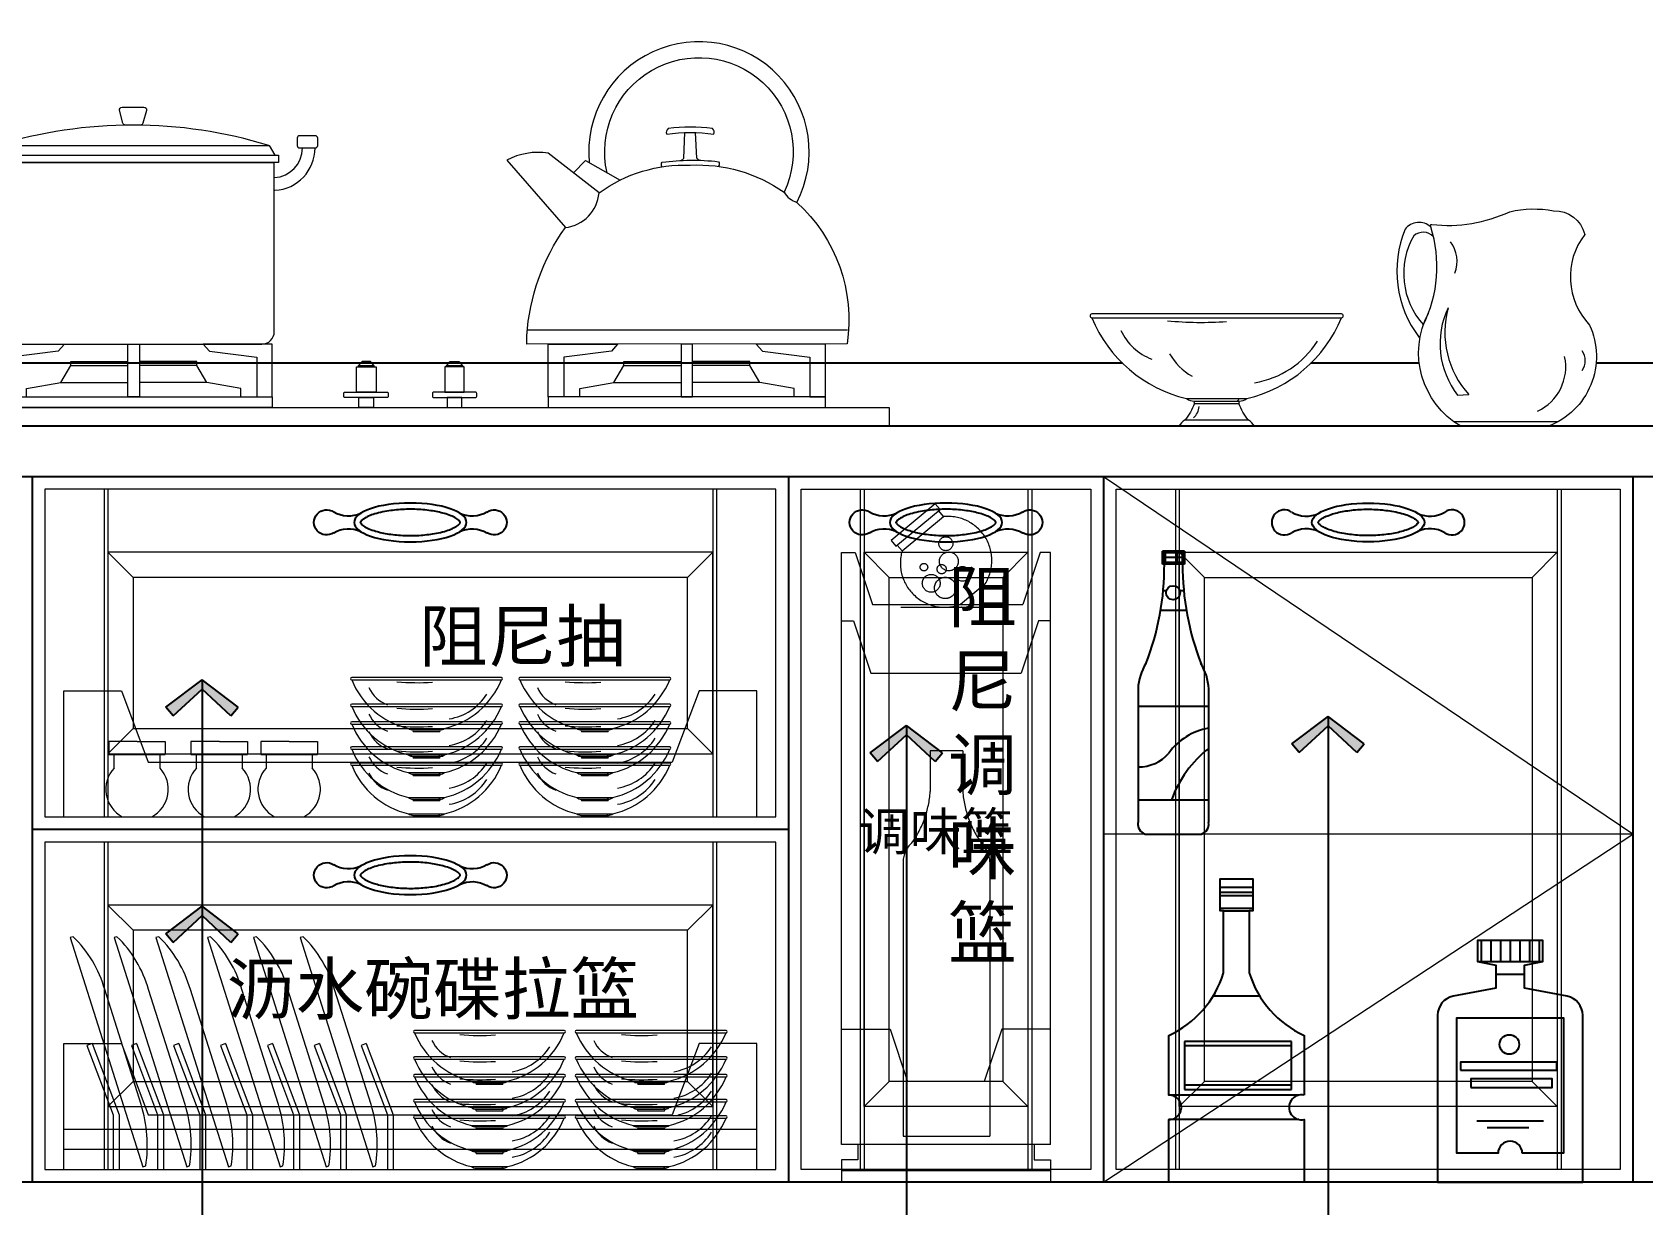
# Model space of a CAD drawing. Header units: millimetres. Extents: x 3104083 to 3173399, y -3165492 to -3044687.
# Drawn here: x 3115354 to 3116632, y -3141424 to -3140494 of the extents above; entities that cross this region are included whole.
import ezdxf

# ---------------------------------------------------------------- set-up
doc = ezdxf.new("R2010")
doc.units = ezdxf.units.MM
doc.header["$LTSCALE"] = 500
doc.header["$MEASUREMENT"] = 0
doc.linetypes.add('ACAD_ISO03W100', pattern=[30, 12, -18])
doc.linetypes.add('DASHDOTX2', pattern=[50.8, 25.4, -12.7, 0, -12.7])
doc.layers.get('0').update_dxf_attribs({"linetype": 'CONTINUOUS'})
for name, color, linetype in [('W-基础引线', 35, 'CONTINUOUS'), ('ZB_厨柜', 7, 'CONTINUOUS'), ('台面', 4, 'CONTINUOUS'), ('柜体', 2, 'CONTINUOUS')]:
    doc.layers.add(name, color=color, linetype=linetype)
doc.layers.add('电器', color=85, linetype='CONTINUOUS', lineweight=15)
doc.layers.add('辅助线', color=252, linetype='CONTINUOUS', lineweight=13)
doc.styles.add('ZB_宋体', font='SimSun.ttf', dxfattribs={"height": 80})
doc.dimstyles.new('基础引线', dxfattribs={"dimtxt": 3, "dimasz": 0.7, "dimexe": 2, "dimexo": 6, "dimgap": 1, "dimtad": 1, "dimdec": 0, "dimdsep": 46, "dimtxsty": 'Standard', "dimblk1": 'A', "dimblk2": 'A', "dimsah": 1, "dimcen": 3, "dimdle": 200, "dimclrd": 256, "dimclre": 256, "dimclrt": 2, "dimadec": 0, "dimazin": 0, "dimtfac": 1, "dimtdec": 0, "dimtix": 1, "dimtmove": 1, "dimatfit": 3, "dimldrblk": 'A', "dimfxl": 0, "dimtvp": 1, "dimtolj": 1, "dimtzin": 0, "dimarcsym": 0})

# ---------------------------------------------------------------- blocks, each defined once
blk = doc.blocks.new('双灶具立面')
at = {"layer": '电器'}
for p, q in [((216302.5, -105478.6), (216298.7, -105486.2)), ((216302.5, -105478.6), (216518.5, -105478.6)), ((216518.5, -105478.6), (216523, -105486.2)), ((216299.6, -105491.9), (216299.6, -105626.2)), ((216299.6, -105491.9), (216522.7, -105491.9)), ((216522.7, -105626.2), (216522.7, -105491.9)), ((216760.1, -105500.3), (216769.6, -105490.5)), ((216769.6, -105490.5), (216797, -105506)), ((216723.4, -105624.8), (216977.5, -105624.8)), ((216309.6, -105636.2), (216512.7, -105636.2)), ((216353.3, -105666.7), (216406.6, -105666.7)), ((216469.1, -105666.7), (216415.8, -105666.7)), ((216792.2, -105666.7), (216845.5, -105666.7)), ((216908, -105666.7), (216854.6, -105666.7))]:
    blk.add_line(p, q, dxfattribs=at)
for points in [[(216786.7, -105500.2, -1.405435), (216927.1, -105515.6, 0.16979), (216937.3, -105523.7, 1.338865), (216772.6, -105492.2, 1.385235)], [(216845.6, -105490.4, 0.05089), (216847.7, -105488.5), (216848.5, -105468.2)], [(216859.7, -105490.2, -0.046424), (216857.8, -105488.5), (216857, -105468.2)], [(216780.4, -105516.1), (216739.9, -105484.5, 0.158704), (216707.2, -105490.2), (216753.6, -105543.6)], [(216780.4, -105516.1, -0.168283), (216852.7, -105494.1, -0.168061), (216927.1, -105515.6, -0.168061)], [(216830.5, -105495.4, -0.40785), (216830.5, -105491.8, -0.035387), (216852.7, -105490.2, -0.037521), (216875, -105491.4, -0.40785), (216875, -105495)], [(216937.3, -105523.7, -0.251111), (216977.1, -105636, -0.251111)], [(216977.1, -105636), (216723, -105636.3), (216723, -105629.6, -0.137974), (216753.6, -105543.6)]]:
    blk.add_lwpolyline(points, format="xyb", dxfattribs=at)
for points in [[(216401.9, -105448.1), (216419.3, -105448.1, -0.493574), (216421.3, -105450.7), (216418.5, -105460.8, -0.339069), (216416.6, -105462.3), (216404.4, -105462.3, -0.344102), (216402.5, -105460.8), (216400, -105450.6, -0.487982)], [(216266.2, -105470.8), (216278.4, -105470.8, -0.414214), (216280.4, -105472.8), (216280.4, -105478.5, -0.414214), (216278.4, -105480.5), (216266.2, -105480.5, -0.414214), (216264.2, -105478.5), (216264.2, -105472.8, -0.414214)], [(216555.1, -105470.8), (216542.9, -105470.8, 0.414214), (216540.9, -105472.8), (216540.9, -105478.5, 0.414214), (216542.9, -105480.5), (216555.1, -105480.5, 0.414214), (216557.1, -105478.5), (216557.1, -105472.8, 0.414214)], [(216871.4, -105469.5, 0.402537), (216870.3, -105465.1, 0.067385), (216835.2, -105465.1, 0.402537), (216834.1, -105469.5, -0.07149)], [(216578.9, -105674.3), (216612.1, -105674.3, -0.414214), (216613.1, -105675.3), (216613.1, -105677.5, -0.414214), (216612.1, -105678.5), (216578.9, -105678.5, -0.414214), (216577.9, -105677.5), (216577.9, -105675.3, -0.414214)], [(216682.3, -105674.3), (216649.1, -105674.3, 0.414214), (216648.1, -105675.3), (216648.1, -105677.5, 0.414214), (216649.1, -105678.5), (216682.3, -105678.5, 0.414214), (216683.3, -105677.5), (216683.3, -105675.3, 0.414214)]]:
    blk.add_lwpolyline(points, format="xyb", close=True, dxfattribs=at)
for points in [[(216296.4, -105486.2), (216525.9, -105486.2), (216525.9, -105491.9), (216296.4, -105491.9)], [(216406.6, -105636.2), (216415.8, -105636.2), (216415.8, -105678), (216406.6, -105678)], [(216854.6, -105636.2), (216845.5, -105636.2), (216845.5, -105678), (216854.6, -105678)], [(216589.3, -105653.3), (216601.9, -105653.3), (216598.9, -105650), (216592.3, -105650)], [(216672, -105653.3), (216659.3, -105653.3), (216662.3, -105650), (216669, -105650)], [(216587.8, -105654.3), (216603.4, -105654.3), (216603.4, -105674.3), (216587.8, -105674.3)], [(216589.3, -105654.3), (216601.9, -105654.3), (216601.9, -105653.3), (216589.3, -105653.3)], [(216673.4, -105654.3), (216657.9, -105654.3), (216657.9, -105674.3), (216673.4, -105674.3)], [(216672, -105654.3), (216659.3, -105654.3), (216659.3, -105653.3), (216672, -105653.3)], [(216301.2, -105678), (216521.1, -105678), (216521.1, -105686.5), (216301.2, -105686.5)], [(216960, -105678), (216740.1, -105678), (216740.1, -105686.5), (216960, -105686.5)], [(216250.6, -105686.5), (217010.6, -105686.5), (217010.6, -105701.4), (216250.6, -105701.4)], [(216589.8, -105678.5), (216601.4, -105678.5), (216601.4, -105686.5), (216589.8, -105686.5)], [(216671.4, -105678.5), (216659.9, -105678.5), (216659.9, -105686.5), (216671.4, -105686.5)]]:
    blk.add_lwpolyline(points, close=True, dxfattribs=at)
for points in [[(216301.2, -105678), (216301.2, -105636.2), (216356.1, -105636.2), (216351.2, -105641.7), (216313.6, -105646.5), (216313.6, -105678), (216301.2, -105678)], [(216406.6, -105639.9), (216406.6, -105636.2), (216415.8, -105636.2), (216415.8, -105639.9), (216415.8, -105675.8)], [(216521.1, -105678), (216521.1, -105636.2), (216466.2, -105636.2), (216471.2, -105641.7), (216508.7, -105646.5), (216508.7, -105678), (216521.1, -105678)], [(216740.1, -105678), (216740.1, -105636.2), (216795, -105636.2), (216790.1, -105641.7), (216752.5, -105646.5), (216752.5, -105678), (216740.1, -105678)], [(216854.6, -105639.9), (216854.6, -105636.2), (216845.5, -105636.2), (216845.5, -105639.9), (216845.5, -105675.8)], [(216960, -105678), (216960, -105636.2), (216905.1, -105636.2), (216910.1, -105641.7), (216947.6, -105646.5), (216947.6, -105678), (216960, -105678)], [(216361.2, -105653), (216361.2, -105650), (216406.6, -105650)], [(216461.2, -105653), (216461.2, -105650), (216415.8, -105650)], [(216800.1, -105653), (216800.1, -105650), (216845.5, -105650)], [(216900.1, -105653), (216900.1, -105650), (216854.6, -105650)], [(216326.2, -105678), (216326.2, -105671.5), (216353.3, -105666.7), (216361.2, -105653), (216406.6, -105653)], [(216496.2, -105678), (216496.2, -105671.5), (216469.1, -105666.7), (216461.2, -105653), (216415.8, -105653)], [(216765.1, -105678), (216765.1, -105671.5), (216792.2, -105666.7), (216800.1, -105653), (216845.5, -105653)], [(216935.1, -105678), (216935.1, -105671.5), (216908, -105666.7), (216900.1, -105653), (216854.6, -105653)]]:
    blk.add_lwpolyline(points, dxfattribs=at)
for centre, radius, start, end in [((216410.5, -105827), 364.7, 72.7789, 107.2211), ((216300.8, -105480.6), 33.5, 179.7296, 267.0806), ((216300.8, -105480.5), 23.5, 179.8175, 267.062), ((216521.5, -105480.5), 23.5, 272.938, 0.1825), ((216521.5, -105480.6), 33.5, 272.9194, 0.2704), ((216750, -105513.4), 30.5, 276.759, 354.9341), ((216309.6, -105626.2), 10, 180, 270), ((216512.7, -105626.2), 10, 270, 0)]:
    blk.add_arc(centre, radius, start, end, dxfattribs=at)
blk = doc.blocks.new('182')
at = {"layer": 'ZB_厨柜', "color": 253}
for centre, radius, start, end in [((71329.5, -32480.6), 10, 55.1094, 304.8906), ((71346.9, -32452.8), 22.8, 239.4342, 295.2951), ((71445.2, -32452.8), 22.8, 244.7079, 300.5688), ((71462.5, -32480.6), 10, 234.9056, 124.8807), ((71346.9, -32508.5), 22.8, 64.7049, 120.5658), ((71445.2, -32508.4), 22.8, 59.4372, 115.298)]:
    blk.add_arc(centre, radius, start, end, dxfattribs=at)
blk.add_ellipse((71396, -32480.6), major_axis=(-44.6, 0), ratio=0.345562, dxfattribs=at)
blk.add_open_spline([(71356.4, -32480.6), (71356.4, -32480.6), (71356.4, -32480.7), (71356.4, -32480.8), (71356.5, -32480.9), (71356.7, -32481.3), (71356.8, -32481.5), (71357.3, -32482), (71357.5, -32482.3), (71358.6, -32483.2), (71359.5, -32483.8), (71361.9, -32485.1), (71363.4, -32485.8), (71366.6, -32487), (71368.5, -32487.6), (71372.5, -32488.6), (71374.6, -32489.1), (71380.7, -32490.1), (71384.9, -32490.6), (71393.4, -32491.1), (71397.8, -32491.1), (71406.4, -32490.7), (71410.6, -32490.2), (71418.3, -32489), (71421.8, -32488.1), (71426.8, -32486.5), (71428.6, -32485.8), (71431.5, -32484.4), (71432.7, -32483.7), (71434.2, -32482.6), (71434.6, -32482.2), (71435.2, -32481.5), (71435.4, -32481.2), (71435.6, -32480.9), (71435.6, -32480.8), (71435.7, -32480.6), (71435.7, -32480.6), (71435.7, -32480.6), (71435.7, -32480.5), (71435.6, -32480.4), (71435.6, -32480.2), (71435.3, -32479.9), (71435.2, -32479.7), (71434.7, -32479.2), (71434.5, -32478.9), (71433.4, -32478), (71432.4, -32477.3), (71429.9, -32476), (71428.5, -32475.3), (71425.1, -32474.1), (71423.2, -32473.5), (71419.1, -32472.5), (71416.9, -32472), (71410.7, -32471), (71406.5, -32470.6), (71397.9, -32470.1), (71393.5, -32470.1), (71384.9, -32470.6), (71380.8, -32471.1), (71373.1, -32472.4), (71369.6, -32473.3), (71364.7, -32474.9), (71363.1, -32475.6), (71360.3, -32476.9), (71359.2, -32477.6), (71357.8, -32478.7), (71357.4, -32479.1), (71356.8, -32479.8), (71356.6, -32480), (71356.5, -32480.4), (71356.4, -32480.5), (71356.4, -32480.6), (71356.4, -32480.6), (71356.4, -32480.6)], degree=3, knots=[0, 0, 0, 0, 0.09599, 0.09599, 0.19198, 0.19198, 0.28797, 0.28797, 0.38396, 0.38396, 0.56459, 0.56459, 0.74522, 0.74522, 0.92585, 0.92585, 1.10648, 1.10648, 1.409669, 1.409669, 1.712859, 1.712859, 2.016048, 2.016048, 2.319237, 2.319237, 2.516071, 2.516071, 2.712905, 2.712905, 2.839586, 2.839586, 2.966267, 2.966267, 3.06056, 3.06056, 3.154854, 3.154854, 3.249148, 3.249148, 3.343442, 3.343442, 3.437735, 3.437735, 3.532029, 3.532029, 3.714701, 3.714701, 3.897373, 3.897373, 4.080045, 4.080045, 4.262717, 4.262717, 4.567087, 4.567087, 4.871458, 4.871458, 5.175828, 5.175828, 5.480199, 5.480199, 5.672389, 5.672389, 5.86458, 5.86458, 5.989753, 5.989753, 6.114926, 6.114926, 6.208858, 6.208858, 6.283185, 6.283185, 6.283185, 6.283185], dxfattribs=at)
blk = doc.blocks.new('200调味')
at = {"layer": '电器', "color": 45, "linetype": 'DASHDOTX2'}
for p, q in [((9517.1, 5337.9), (9513.2, 5342.5)), ((9484.2, 5310.6), (9517.1, 5337.9)), ((9436, 5309.4), (9446.9, 5309.4)), ((9436, 4839.5), (9436, 5309.4)), ((9446.9, 5309.4), (9460.7, 5268.1)), ((9484.2, 5310.6), (9480.4, 5315.2)), ((9593.7, 5309.4), (9579.9, 5268.1)), ((9602, 5309.4), (9593.7, 5309.4)), ((9602, 4839.5), (9602, 5309.4)), ((9530.4, 5268.2), (9550.1, 5284.6)), ((9460.7, 5268.1), (9579.9, 5268.1)), ((9483.1, 5265.9), (9565.8, 5265.9)), ((9436, 5255), (9445.6, 5255)), ((9445.6, 5255), (9459.4, 5213.6)), ((9592.4, 5255), (9578.6, 5213.6)), ((9602, 5255), (9592.4, 5255)), ((9459.4, 5213.6), (9578.6, 5213.6)), ((9506.5, 5151.9), (9506.5, 5119.6)), ((9532.3, 5151.9), (9506.5, 5151.9)), ((9532.3, 5151.9), (9532.3, 5119.6)), ((9485, 5063.7), (9485, 4846)), ((9553.9, 5063.7), (9553.9, 4846)), ((9436, 4930.9), (9474.8, 4930.9)), ((9474.8, 4930.9), (9488.6, 4889.5)), ((9563.2, 4930.9), (9549.4, 4889.5)), ((9602, 4930.9), (9563.2, 4930.9)), ((9549.4, 4889.5), (9488.6, 4889.5)), ((9485, 4846), (9553.9, 4846)), ((9602, 4839.5), (9436, 4839.5)), ((9449, 4839.5), (9449, 4827.2)), ((9589, 4839.5), (9589, 4827.2)), ((9436, 4827.2), (9436, 4809.5)), ((9449, 4827.2), (9436, 4827.2)), ((9602, 4818.5), (9436, 4818.5)), ((9589, 4827.2), (9602, 4827.2)), ((9602, 4827.2), (9602, 4809.5)), ((9619, 4809.5), (9419, 4809.5))]:
    blk.add_line(p, q, dxfattribs=at)
blk.add_lwpolyline([(9479.3, 5314.3), (9514.3, 5343.4), (9510.5, 5348), (9475.5, 5318.9)], close=True, dxfattribs=at)
for centre, radius in [((9518.9, 5316.3), 5.53), ((9521.3, 5302.3), 7.47), ((9501.5, 5297.7), 3), ((9507.3, 5284.9), 7.09), ((9515.6, 5296.1), 3.69), ((9532.1, 5292.4), 5.83), ((9518.4, 5281.2), 8.49)]:
    blk.add_circle(centre, radius, dxfattribs=at)
for centre, radius, start, end in [((9520.4, 5303), 35, 328.2113, 95.4543), ((9517.8, 5300.9), 35, 163.9, 291.1429), ((9427.7, 5124.9), 79, 324.3078, 356.1641), ((9611.2, 5124.9), 79, 183.8359, 215.6922), ((9506.7, 5062.9), 21.8, 133.0641, 177.7552), ((9532.1, 5062.9), 21.8, 2.2448, 46.9359)]:
    blk.add_arc(centre, radius, start, end, dxfattribs=at)
at = {"layer": '电器', "color": 45, "linetype": 'DASHDOTX2', "insert": (9449.4, 5102.9), "char_height": 30, "width": 300, "attachment_point": 1}
blk.add_mtext('{\\fSimSun|b0|i0|c134|p54;\\C1;调味篮}', dxfattribs=at)
blk = doc.blocks.new('A')
for p, q in [((-1.435, 1.148), (-1.09, 1.437)), ((-1.09, 1.437), (0, 0)), ((-1.435, 1.148), (-0.369, 0)), ((-0.369, 0), (-2.127, 0)), ((-1.435, -1.148), (-0.369, 0)), ((-1.09, -1.437), (0, 0)), ((-1.435, -1.148), (-1.09, -1.437))]:
    blk.add_line(p, q)
for points in [[(-1.435, 1.148), (-1.09, 1.437), (-0.369, 0), (0, 0)], [(-1.435, -1.148), (-1.09, -1.437), (-0.369, 0), (0, 0)]]:
    blk.add_solid(points)
blk = doc.blocks.new('A$C2A0A222F')
at = {"color": 251}
for p, q in [((24.1, 280.6), (24.1, 267.7)), ((24.2, 280.8), (46.3, 280.8)), ((24.2, 279.4), (46.3, 279.4)), ((24.2, 274.8), (46.3, 274.8)), ((25.1, 281), (25.1, 268.2)), ((27, 280.8), (27, 268)), ((38.4, 280.8), (38.4, 268)), ((44, 280.8), (44, 268)), ((45.4, 280.6), (45.4, 267.7)), ((46, 280.6), (46, 267.7)), ((24.2, 269.7), (46.3, 269.7)), ((24.2, 267.9), (46.3, 267.9)), ((25, 241.5), (28.2, 241.5)), ((41.4, 241.5), (45.4, 241.5)), ((22.5, 222.2), (47.9, 222.2)), ((0.1, 143.9), (0.1, 11.4)), ((70.1, 143.9), (70.1, 11.4)), ((0.1, 126.9), (70.1, 126.9)), ((0.1, 34), (70.1, 34)), ((7, 0), (63.1, 0))]:
    blk.add_line(p, q, dxfattribs=at)
blk.add_circle((34.8, 239.3), 6.97, dxfattribs=at)
for centre, radius, start, end in [((-242.7, 266.3), 268.9, 338.7712, 0.3362), ((313.2, 266.3), 268.9, 179.6638, 201.2288), ((53.9, 141.3), 53.9, 148.6742, 177.2249), ((16.3, 141.3), 53.9, 2.7751, 31.3258), ((80, 45.3), 60.5, 99.66, 144.6578), ((0.5, 106.6), 40.1, 269.4319, 318.9141), ((141.3, -5.3), 114.9, 128.2538, 159.9755), ((10.1, 9.7), 10.2, 170.7096, 252.264), ((60, 9.7), 10.2, 287.736, 9.2904)]:
    blk.add_arc(centre, radius, start, end, dxfattribs=at)
blk = doc.blocks.new('A$C676F72E9')
at = {"layer": 'ZB_厨柜', "color": 251, "ltscale": 4}
for p, q in [((83.4, 292.5), (51, 292.5)), ((83.4, 287.3), (51, 287.3)), ((83.4, 284.2), (51, 284.2)), ((83.4, 271.5), (51, 271.5)), ((54.5, 269.3), (79.9, 269.3)), ((90.4, 184.7), (44, 184.7)), ((15.6, 139.7), (15.6, 92.1)), ((121.8, 139.7), (15.6, 139.7)), ((121.8, 135.2), (15.6, 135.2)), ((121.8, 92.1), (121.8, 139.7)), ((15.6, 96.6), (121.8, 96.6)), ((129.2, 86.4), (0, 86.4)), ((15.6, 92.1), (121.8, 92.1)), ((129.2, 62.1), (0, 62.1))]:
    blk.add_line(p, q, dxfattribs=at)
blk.add_lwpolyline([(134.4, 86.4, 1.235411), (134.4, 62.1), (134.4, 0), (0, 0), (0, 62.1, 1.031815), (0, 86.4), (0, 145.6, 0.21056), (54.5, 207.6), (54.5, 269.3), (51, 269.3), (51, 301.1), (83.4, 301.1), (83.4, 269.3), (79.9, 269.3), (79.9, 207.6, 0.213448), (134.4, 145.6)], format="xyb", close=True, dxfattribs=at)
blk = doc.blocks.new('A$C30A42CD6')
at = {"layer": 'ZB_厨柜', "color": 251}
for p, q in [((43.2, 240), (43.2, 219.1)), ((52.8, 240), (52.8, 219.1)), ((62.4, 240), (62.4, 219.1)), ((72, 240), (72, 219.1)), ((81.6, 240), (81.6, 219.1)), ((91.2, 240), (91.2, 219.1)), ((100.8, 240), (100.8, 219.1)), ((39.5, 219.1), (104.5, 219.1)), ((57.9, 206.4), (86.1, 206.4)), ((38.8, 61), (105, 61)), ((49.3, 54.3), (90.6, 54.3))]:
    blk.add_line(p, q, dxfattribs=at)
for points in [[(0, 0), (144, 0), (144, 165.6, 0.360519), (128.4, 184.5), (86.1, 192.4), (86.1, 215.3), (104.5, 219.1), (104.5, 240), (39.5, 240), (39.5, 219.1), (57.9, 215.3), (57.9, 192.4), (15.6, 184.5, 0.360519), (0, 165.6)], [(84, 28.8, 1), (60, 28.8), (19.2, 28.8), (19.2, 163.1), (124.8, 163.1), (124.8, 28.8)]]:
    blk.add_lwpolyline(points, format="xyb", close=True, dxfattribs=at)
for points in [[(22.6, 111.1), (118.2, 111.1), (118.2, 119), (22.6, 119)], [(33.1, 94), (113.7, 94), (113.7, 102.6), (33.1, 102.6)]]:
    blk.add_lwpolyline(points, close=True, dxfattribs=at)
blk.add_circle((71.2, 136.7), 9.71, dxfattribs=at)
blk = doc.blocks.new('rewrw')
at = {"layer": '电器'}
for p, q in [((253217.7, -109583.3), (253217.7, -109483.3)), ((253217.7, -109483.3), (253263.5, -109483.3)), ((253240.3, -109483.3), (253236.2, -109484.8)), ((253236.2, -109484.8), (253257, -109539.9)), ((253240.3, -109483.3), (253261.6, -109539.9)), ((253263.5, -109483.3), (253284.8, -109539.9)), ((253275.4, -109483.3), (253271.4, -109484.8)), ((253271.4, -109484.8), (253292.2, -109539.9)), ((253275.4, -109483.3), (253296.8, -109539.9)), ((253309, -109483.3), (253304.9, -109484.8)), ((253304.9, -109484.8), (253325.7, -109539.9)), ((253309, -109483.3), (253330.3, -109539.9)), ((253346.2, -109483.3), (253342.1, -109484.8)), ((253342.1, -109484.8), (253362.9, -109539.9)), ((253346.2, -109483.3), (253367.5, -109539.9)), ((253383.4, -109483.3), (253379.3, -109484.8)), ((253379.3, -109484.8), (253400.1, -109539.9)), ((253383.4, -109483.3), (253404.7, -109539.9)), ((253420.6, -109483.3), (253416.5, -109484.8)), ((253416.5, -109484.8), (253437.3, -109539.9)), ((253420.6, -109483.3), (253441.9, -109539.9)), ((253457.8, -109483.3), (253453.7, -109484.8)), ((253453.7, -109484.8), (253474.5, -109539.9)), ((253457.8, -109483.3), (253479.1, -109539.9)), ((253496.1, -109474.6), (253614.9, -109474.6)), ((253624.4, -109474.6), (253743.2, -109474.6)), ((253722, -109483.3), (253700.6, -109539.9)), ((253767.7, -109483.3), (253722, -109483.3)), ((253767.7, -109583.3), (253767.7, -109483.3)), ((253496.1, -109495.6), (253614.9, -109495.6)), ((253624.4, -109495.6), (253743.2, -109495.6)), ((253496.1, -109509.7), (253614.9, -109509.7)), ((253624.4, -109509.7), (253743.2, -109509.7)), ((253541.2, -109513.1), (253569.8, -109513.1)), ((253544.6, -109514.3), (253566.4, -109514.3)), ((253544.9, -109515.5), (253566.1, -109515.5)), ((253669.5, -109513.1), (253698.1, -109513.1)), ((253672.9, -109514.3), (253694.7, -109514.3)), ((253673.2, -109515.5), (253694.4, -109515.5)), ((253496.1, -109529.5), (253614.9, -109529.5)), ((253541.2, -109534.1), (253569.8, -109534.1)), ((253544.6, -109535.3), (253566.4, -109535.3)), ((253544.9, -109536.5), (253566.1, -109536.5)), ((253624.4, -109529.5), (253743.2, -109529.5)), ((253669.5, -109534.1), (253698.1, -109534.1)), ((253672.9, -109535.3), (253694.7, -109535.3)), ((253673.2, -109536.5), (253694.4, -109536.5)), ((253257, -109539.9), (253257, -109583.3)), ((253261.6, -109539.9), (253261.6, -109583.3)), ((253284.8, -109539.9), (253700.6, -109539.9)), ((253292.2, -109539.9), (253292.2, -109583.3)), ((253296.8, -109539.9), (253296.8, -109583.3)), ((253325.7, -109539.9), (253325.7, -109583.3)), ((253330.3, -109539.9), (253330.3, -109583.3)), ((253362.9, -109539.9), (253362.9, -109583.3)), ((253367.5, -109539.9), (253367.5, -109583.3)), ((253400.1, -109539.9), (253400.1, -109583.3)), ((253404.7, -109539.9), (253404.7, -109583.3)), ((253437.3, -109539.9), (253437.3, -109583.3)), ((253441.9, -109539.9), (253441.9, -109583.3)), ((253474.5, -109539.9), (253474.5, -109583.3)), ((253479.1, -109539.9), (253479.1, -109583.3)), ((253496.1, -109542.4), (253614.9, -109542.4)), ((253541.2, -109548.2), (253569.8, -109548.2)), ((253544.6, -109549.4), (253566.4, -109549.4)), ((253624.4, -109542.4), (253743.2, -109542.4)), ((253669.5, -109548.2), (253698.1, -109548.2)), ((253672.9, -109549.4), (253694.7, -109549.4)), ((253767.7, -109551.5), (253217.7, -109551.5)), ((253544.9, -109550.6), (253566.1, -109550.6)), ((253673.2, -109550.6), (253694.4, -109550.6)), ((253217.7, -109567), (253767.7, -109567)), ((253541.2, -109568), (253569.8, -109568)), ((253544.6, -109569.2), (253566.4, -109569.2)), ((253544.9, -109570.4), (253566.1, -109570.4)), ((253669.5, -109568), (253698.1, -109568)), ((253672.9, -109569.2), (253694.7, -109569.2)), ((253673.2, -109570.4), (253694.4, -109570.4)), ((253217.7, -109583.3), (253767.7, -109583.3)), ((253541.2, -109580.9), (253569.8, -109580.9)), ((253544.6, -109582.1), (253566.4, -109582.1)), ((253544.9, -109583.3), (253566.1, -109583.3)), ((253669.5, -109580.9), (253698.1, -109580.9)), ((253672.9, -109582.1), (253694.7, -109582.1)), ((253673.2, -109583.3), (253694.4, -109583.3))]:
    blk.add_line(p, q, dxfattribs=at)
at = {"layer": '电器', "ltscale": 4}
for points in [[(253279.2, -109531.7), (253250.3, -109440.3, 0.131951), (253225.2, -109398.4), (253222.9, -109399.1), (253280.5, -109581.1), (253282.8, -109580.4, 0.113943)], [(253314, -109531.7), (253285, -109440.3, 0.131951), (253260, -109398.4), (253257.7, -109399.1), (253315.3, -109581.1), (253317.6, -109580.4, 0.113943)], [(253347.1, -109531.7), (253318.2, -109440.3, 0.131951), (253293.1, -109398.4), (253290.8, -109399.1), (253348.4, -109581.1), (253350.7, -109580.4, 0.113943)], [(253388.1, -109531.7), (253359.1, -109440.3, 0.131951), (253334.1, -109398.4), (253331.8, -109399.1), (253389.4, -109581.1), (253391.7, -109580.4, 0.113943)], [(253424.5, -109531.7), (253395.6, -109440.3, 0.131951), (253370.6, -109398.4), (253368.2, -109399.1), (253425.9, -109581.1), (253428.2, -109580.4, 0.113943)], [(253461.6, -109531.7), (253432.7, -109440.3, 0.131951), (253407.6, -109398.4), (253405.3, -109399.1), (253462.9, -109581.1), (253465.2, -109580.4, 0.113943)]]:
    blk.add_lwpolyline(points, format="xyb", close=True, dxfattribs=at)
at = {"layer": '电器'}
for points in [[(253566.1, -109515.5, 0.33417), (253566.1, -109514.3, 0.171989), (253569.8, -109513.1, 0.243335), (253614.9, -109474.6, 1), (253614.9, -109472.8), (253496.1, -109472.8, 1), (253496.1, -109474.6, 0.243335), (253541.2, -109513.1, 0.171989), (253544.9, -109514.3, 0.33417), (253544.9, -109515.5)], [(253694.4, -109515.5, 0.33417), (253694.4, -109514.3, 0.171989), (253698.1, -109513.1, 0.243335), (253743.2, -109474.6, 1), (253743.2, -109472.8), (253624.4, -109472.8, 1), (253624.4, -109474.6, 0.243335), (253669.5, -109513.1, 0.171989), (253673.2, -109514.3, 0.33417), (253673.2, -109515.5)], [(253566.1, -109536.5, 0.33417), (253566.1, -109535.3, 0.171989), (253569.8, -109534.1, 0.243335), (253614.9, -109495.6, 1), (253614.9, -109493.8), (253496.1, -109493.8, 1), (253496.1, -109495.6, 0.243335), (253541.2, -109534.1, 0.171989), (253544.9, -109535.3, 0.33417), (253544.9, -109536.5)], [(253694.4, -109536.5, 0.33417), (253694.4, -109535.3, 0.171989), (253698.1, -109534.1, 0.243335), (253743.2, -109495.6, 1), (253743.2, -109493.8), (253624.4, -109493.8, 1), (253624.4, -109495.6, 0.243335), (253669.5, -109534.1, 0.171989), (253673.2, -109535.3, 0.33417), (253673.2, -109536.5)], [(253566.1, -109550.6, 0.33417), (253566.1, -109549.4, 0.171989), (253569.8, -109548.2, 0.243335), (253614.9, -109509.7, 1), (253614.9, -109507.9), (253496.1, -109507.9, 1), (253496.1, -109509.7, 0.243335), (253541.2, -109548.2, 0.171989), (253544.9, -109549.4, 0.33417), (253544.9, -109550.6)], [(253694.4, -109550.6, 0.33417), (253694.4, -109549.4, 0.171989), (253698.1, -109548.2, 0.243335), (253743.2, -109509.7, 1), (253743.2, -109507.9), (253624.4, -109507.9, 1), (253624.4, -109509.7, 0.243335), (253669.5, -109548.2, 0.171989), (253673.2, -109549.4, 0.33417), (253673.2, -109550.6)], [(253566.1, -109570.4, 0.33417), (253566.1, -109569.2, 0.171989), (253569.8, -109568, 0.243335), (253614.9, -109529.5, 1), (253614.9, -109527.7), (253496.1, -109527.7, 1), (253496.1, -109529.5, 0.243335), (253541.2, -109568, 0.171989), (253544.9, -109569.2, 0.33417), (253544.9, -109570.4)], [(253694.4, -109570.4, 0.33417), (253694.4, -109569.2, 0.171989), (253698.1, -109568, 0.243335), (253743.2, -109529.5, 1), (253743.2, -109527.7), (253624.4, -109527.7, 1), (253624.4, -109529.5, 0.243335), (253669.5, -109568, 0.171989), (253673.2, -109569.2, 0.33417), (253673.2, -109570.4)], [(253566.1, -109583.3, 0.33417), (253566.1, -109582.1, 0.171989), (253569.8, -109580.9, 0.243335), (253614.9, -109542.4, 1), (253614.9, -109540.6), (253496.1, -109540.6, 1), (253496.1, -109542.4, 0.243335), (253541.2, -109580.9, 0.171989), (253544.9, -109582.1, 0.33417), (253544.9, -109583.3)], [(253694.4, -109583.3, 0.33417), (253694.4, -109582.1, 0.171989), (253698.1, -109580.9, 0.243335), (253743.2, -109542.4, 1), (253743.2, -109540.6), (253624.4, -109540.6, 1), (253624.4, -109542.4, 0.243335), (253669.5, -109580.9, 0.171989), (253673.2, -109582.1, 0.33417), (253673.2, -109583.3)]]:
    blk.add_lwpolyline(points, format="xyb", dxfattribs=at)
for centre, radius, start, end in [((253533.3, -109470.2), 25.7, 204.0311, 250.0978), ((253548.3, -109306), 170.8, 264.5333, 273.9987), ((253566.5, -109462.5), 43.6, 279.2066, 327.6891), ((253661.7, -109470.2), 25.7, 204.0311, 250.0978), ((253676.6, -109306), 170.8, 264.5333, 273.9987), ((253694.8, -109462.5), 43.6, 279.2066, 327.6891), ((253548.3, -109327), 170.8, 264.5333, 273.9987), ((253676.6, -109327), 170.8, 264.5333, 273.9987), ((253533.3, -109491.2), 25.7, 204.0311, 250.0978), ((253548.3, -109341.1), 170.8, 264.5333, 273.9987), ((253566.5, -109483.5), 43.6, 279.2066, 327.6891), ((253661.7, -109491.2), 25.7, 204.0311, 250.0978), ((253676.6, -109341.1), 170.8, 264.5333, 273.9987), ((253694.8, -109483.5), 43.6, 279.2066, 327.6891), ((253533.3, -109505.2), 25.7, 204.0311, 250.0978), ((253555.9, -109504.9), 13.3, 314.8723, 321.8208), ((253566.5, -109497.6), 43.6, 279.2066, 327.6891), ((253661.7, -109505.2), 25.7, 204.0311, 250.0978), ((253684.2, -109504.9), 13.3, 314.8723, 321.8208), ((253694.8, -109497.6), 43.6, 279.2066, 327.6891), ((253533.3, -109525.1), 25.7, 204.0311, 250.0978), ((253548.3, -109360.9), 170.8, 264.5333, 273.9987), ((253555.9, -109525.9), 13.3, 314.8723, 321.8208), ((253661.7, -109525.1), 25.7, 204.0311, 250.0978), ((253676.6, -109360.9), 170.8, 264.5333, 273.9987), ((253684.2, -109525.9), 13.3, 314.8723, 321.8208), ((253533.3, -109538), 25.7, 204.0311, 250.0978), ((253548.3, -109373.8), 170.8, 264.5333, 273.9987), ((253555.9, -109540), 13.3, 314.8723, 321.8208), ((253566.5, -109517.4), 43.6, 279.2066, 327.6891), ((253661.7, -109538), 25.7, 204.0311, 250.0978), ((253676.6, -109373.8), 170.8, 264.5333, 273.9987), ((253684.2, -109540), 13.3, 314.8723, 321.8208), ((253694.8, -109517.4), 43.6, 279.2066, 327.6891), ((253566.5, -109530.3), 43.6, 279.2066, 327.6891), ((253694.8, -109530.3), 43.6, 279.2066, 327.6891), ((253555.9, -109559.9), 13.3, 314.8723, 321.8208), ((253684.2, -109559.9), 13.3, 314.8723, 321.8208), ((253555.9, -109572.7), 13.3, 314.8723, 321.8208), ((253684.2, -109572.7), 13.3, 314.8723, 321.8208)]:
    blk.add_arc(centre, radius, start, end, dxfattribs=at)
blk = doc.blocks.new('tgege')
at = {"layer": '电器'}
for p, q in [((253446.2, -109738), (253565, -109738)), ((253579.7, -109738), (253698.5, -109738)), ((253217.7, -109846.7), (253217.7, -109746.7)), ((253217.7, -109746.7), (253263.5, -109746.7)), ((253263.5, -109746.7), (253284.8, -109803.3)), ((253722, -109746.7), (253700.6, -109803.3)), ((253767.7, -109746.7), (253722, -109746.7)), ((253767.7, -109846.7), (253767.7, -109746.7)), ((253446.2, -109759), (253565, -109759)), ((253579.7, -109759), (253698.5, -109759)), ((253446.2, -109773.1), (253565, -109773.1)), ((253491.3, -109776.5), (253519.9, -109776.5)), ((253494.6, -109777.7), (253516.5, -109777.7)), ((253495, -109778.9), (253516.2, -109778.9)), ((253579.7, -109773.1), (253698.5, -109773.1)), ((253624.8, -109776.5), (253653.4, -109776.5)), ((253628.2, -109777.7), (253650, -109777.7)), ((253628.5, -109778.9), (253649.7, -109778.9)), ((253275.9, -109786.9), (253253.4, -109786.9)), ((253253.4, -109786.9), (253253.4, -109797.3)), ((253275.9, -109786.9), (253298.3, -109786.9)), ((253298.3, -109786.9), (253298.3, -109797.3)), ((253341.2, -109786.9), (253318.7, -109786.9)), ((253318.7, -109786.9), (253318.7, -109797.3)), ((253341.2, -109786.9), (253363.6, -109786.9)), ((253363.6, -109786.9), (253363.6, -109797.3)), ((253396.6, -109786.9), (253374.1, -109786.9)), ((253374.1, -109786.9), (253374.1, -109797.3)), ((253396.6, -109786.9), (253419, -109786.9)), ((253419, -109786.9), (253419, -109797.3)), ((253446.2, -109793), (253565, -109793)), ((253579.7, -109793), (253698.5, -109793)), ((253253.4, -109797.3), (253298.3, -109797.3)), ((253257.6, -109797.3), (253257.6, -109808)), ((253284.8, -109803.3), (253700.6, -109803.3)), ((253294.1, -109797.3), (253294.1, -109808)), ((253318.7, -109797.3), (253363.6, -109797.3)), ((253322.9, -109797.3), (253322.9, -109808)), ((253359.4, -109797.3), (253359.4, -109808)), ((253374.1, -109797.3), (253419, -109797.3)), ((253378.3, -109797.3), (253378.3, -109808)), ((253414.8, -109797.3), (253414.8, -109808)), ((253446.2, -109805.8), (253565, -109805.8)), ((253491.3, -109797.5), (253519.9, -109797.5)), ((253494.6, -109798.7), (253516.5, -109798.7)), ((253495, -109799.9), (253516.2, -109799.9)), ((253579.7, -109805.8), (253698.5, -109805.8)), ((253624.8, -109797.5), (253653.4, -109797.5)), ((253628.2, -109798.7), (253650, -109798.7)), ((253628.5, -109799.9), (253649.7, -109799.9)), ((253491.3, -109811.6), (253519.9, -109811.6)), ((253494.6, -109812.8), (253516.5, -109812.8)), ((253495, -109814), (253516.2, -109814)), ((253624.8, -109811.6), (253653.4, -109811.6)), ((253628.2, -109812.8), (253650, -109812.8)), ((253628.5, -109814), (253649.7, -109814)), ((253491.3, -109831.4), (253519.9, -109831.4)), ((253494.6, -109832.6), (253516.5, -109832.6)), ((253495, -109833.8), (253516.2, -109833.8)), ((253624.8, -109831.4), (253653.4, -109831.4)), ((253628.2, -109832.6), (253650, -109832.6)), ((253628.5, -109833.8), (253649.7, -109833.8)), ((253217.7, -109846.7), (253767.7, -109846.7)), ((253264.2, -109846.7), (253287.5, -109846.7)), ((253329.5, -109846.7), (253352.8, -109846.7)), ((253384.9, -109846.7), (253408.2, -109846.7)), ((253491.3, -109844.3), (253519.9, -109844.3)), ((253494.6, -109845.5), (253516.5, -109845.5)), ((253495, -109846.7), (253516.2, -109846.7)), ((253624.8, -109844.3), (253653.4, -109844.3)), ((253628.2, -109845.5), (253650, -109845.5)), ((253628.5, -109846.7), (253649.7, -109846.7))]:
    blk.add_line(p, q, dxfattribs=at)
for points in [[(253516.2, -109778.9, 0.33417), (253516.2, -109777.7, 0.171989), (253519.9, -109776.5, 0.243335), (253565, -109738, 1), (253565, -109736.2), (253446.2, -109736.2, 1), (253446.2, -109738, 0.243335), (253491.3, -109776.5, 0.171989), (253495, -109777.7, 0.33417), (253495, -109778.9)], [(253649.7, -109778.9, 0.33417), (253649.7, -109777.7, 0.171989), (253653.4, -109776.5, 0.243335), (253698.5, -109738, 1), (253698.5, -109736.2), (253579.7, -109736.2, 1), (253579.7, -109738, 0.243335), (253624.8, -109776.5, 0.171989), (253628.5, -109777.7, 0.33417), (253628.5, -109778.9)], [(253516.2, -109799.9, 0.33417), (253516.2, -109798.7, 0.171989), (253519.9, -109797.5, 0.243335), (253565, -109759, 1), (253565, -109757.2), (253446.2, -109757.2, 1), (253446.2, -109759, 0.243335), (253491.3, -109797.5, 0.171989), (253495, -109798.7, 0.33417), (253495, -109799.9)], [(253649.7, -109799.9, 0.33417), (253649.7, -109798.7, 0.171989), (253653.4, -109797.5, 0.243335), (253698.5, -109759, 1), (253698.5, -109757.2), (253579.7, -109757.2, 1), (253579.7, -109759, 0.243335), (253624.8, -109797.5, 0.171989), (253628.5, -109798.7, 0.33417), (253628.5, -109799.9)], [(253516.2, -109814, 0.33417), (253516.2, -109812.8, 0.171989), (253519.9, -109811.6, 0.243335), (253565, -109773.1, 1), (253565, -109771.3), (253446.2, -109771.3, 1), (253446.2, -109773.1, 0.243335), (253491.3, -109811.6, 0.171989), (253495, -109812.8, 0.33417), (253495, -109814)], [(253649.7, -109814, 0.33417), (253649.7, -109812.8, 0.171989), (253653.4, -109811.6, 0.243335), (253698.5, -109773.1, 1), (253698.5, -109771.3), (253579.7, -109771.3, 1), (253579.7, -109773.1, 0.243335), (253624.8, -109811.6, 0.171989), (253628.5, -109812.8, 0.33417), (253628.5, -109814)], [(253516.2, -109833.8, 0.33417), (253516.2, -109832.6, 0.171989), (253519.9, -109831.4, 0.243335), (253565, -109793, 1), (253565, -109791.2), (253446.2, -109791.2, 1), (253446.2, -109793, 0.243335), (253491.3, -109831.4, 0.171989), (253495, -109832.6, 0.33417), (253495, -109833.8)], [(253649.7, -109833.8, 0.33417), (253649.7, -109832.6, 0.171989), (253653.4, -109831.4, 0.243335), (253698.5, -109793, 1), (253698.5, -109791.2), (253579.7, -109791.2, 1), (253579.7, -109793, 0.243335), (253624.8, -109831.4, 0.171989), (253628.5, -109832.6, 0.33417), (253628.5, -109833.8)], [(253516.2, -109846.7, 0.33417), (253516.2, -109845.5, 0.171989), (253519.9, -109844.3, 0.243335), (253565, -109805.8, 1), (253565, -109804), (253446.2, -109804, 1), (253446.2, -109805.8, 0.243335), (253491.3, -109844.3, 0.171989), (253495, -109845.5, 0.33417), (253495, -109846.7)], [(253649.7, -109846.7, 0.33417), (253649.7, -109845.5, 0.171989), (253653.4, -109844.3, 0.243335), (253698.5, -109805.8, 1), (253698.5, -109804), (253579.7, -109804, 1), (253579.7, -109805.8, 0.243335), (253624.8, -109844.3, 0.171989), (253628.5, -109845.5, 0.33417), (253628.5, -109846.7)]]:
    blk.add_lwpolyline(points, format="xyb", dxfattribs=at)
for centre, radius, start, end in [((253498.4, -109569.4), 170.8, 264.5333, 273.9987), ((253631.9, -109569.4), 170.8, 264.5333, 273.9987), ((253483.4, -109733.6), 25.7, 204.0311, 250.0978), ((253516.6, -109725.9), 43.6, 279.2066, 327.6891), ((253617, -109733.6), 25.7, 204.0311, 250.0978), ((253650.1, -109725.9), 43.6, 279.2066, 327.6891), ((253483.4, -109754.6), 25.7, 204.0311, 250.0978), ((253498.4, -109590.4), 170.8, 264.5333, 273.9987), ((253617, -109754.6), 25.7, 204.0311, 250.0978), ((253631.9, -109590.4), 170.8, 264.5333, 273.9987), ((253483.4, -109768.6), 25.7, 204.0311, 250.0978), ((253498.4, -109604.5), 170.8, 264.5333, 273.9987), ((253506, -109768.3), 13.3, 314.8723, 321.8208), ((253516.6, -109746.9), 43.6, 279.2066, 327.6891), ((253617, -109768.6), 25.7, 204.0311, 250.0978), ((253631.9, -109604.5), 170.8, 264.5333, 273.9987), ((253639.5, -109768.3), 13.3, 314.8723, 321.8208), ((253650.1, -109746.9), 43.6, 279.2066, 327.6891), ((253516.6, -109761), 43.6, 279.2066, 327.6891), ((253650.1, -109761), 43.6, 279.2066, 327.6891), ((253483.4, -109788.5), 25.7, 204.0311, 250.0978), ((253498.4, -109624.3), 170.8, 264.5333, 273.9987), ((253506, -109789.3), 13.3, 314.8723, 321.8208), ((253516.6, -109780.8), 43.6, 279.2066, 327.6891), ((253617, -109788.5), 25.7, 204.0311, 250.0978), ((253631.9, -109624.3), 170.8, 264.5333, 273.9987), ((253639.5, -109789.3), 13.3, 314.8723, 321.8208), ((253650.1, -109780.8), 43.6, 279.2066, 327.6891), ((253275.9, -109824.8), 24.8, 137.3324, 241.9019), ((253275.9, -109824.8), 24.8, 298.0981, 42.6676), ((253341.2, -109824.8), 24.8, 137.3324, 241.9019), ((253341.2, -109824.8), 24.8, 298.0981, 42.6676), ((253396.6, -109824.8), 24.8, 137.3324, 241.9019), ((253396.6, -109824.8), 24.8, 298.0981, 42.6676), ((253483.4, -109801.4), 25.7, 204.0311, 250.0978), ((253498.4, -109637.2), 170.8, 264.5333, 273.9987), ((253506, -109803.4), 13.3, 314.8723, 321.8208), ((253516.6, -109793.7), 43.6, 279.2066, 327.6891), ((253617, -109801.4), 25.7, 204.0311, 250.0978), ((253631.9, -109637.2), 170.8, 264.5333, 273.9987), ((253639.5, -109803.4), 13.3, 314.8723, 321.8208), ((253650.1, -109793.7), 43.6, 279.2066, 327.6891), ((253506, -109823.3), 13.3, 314.8723, 321.8208), ((253639.5, -109823.3), 13.3, 314.8723, 321.8208), ((253506, -109836.1), 13.3, 314.8723, 321.8208), ((253639.5, -109836.1), 13.3, 314.8723, 321.8208)]:
    blk.add_arc(centre, radius, start, end, dxfattribs=at)

msp = doc.modelspace()

# ---------------------------------------------------------------- linework, layer by layer
at = {"layer": '台面'}
for p, q in [((3116218.955, -3140756.491), (3114758.936, -3140756.491)), ((3116454.45, -3140756.491), (3116368.461, -3140756.491)), ((3116641.734, -3140756.491), (3116594.767, -3140756.491)), ((3116648.937, -3140806.491), (3114758.936, -3140806.491)), ((3116648.937, -3140846.491), (3114758.936, -3140846.491))]:
    msp.add_line(p, q, dxfattribs=at)
at = {"layer": '柜体'}
for p, q in [((3115353.936, -3140846.491), (3115353.936, -3141406.491)), ((3115953.936, -3140846.491), (3115953.936, -3141406.491)), ((3116203.936, -3140846.491), (3116203.936, -3141406.491)), ((3116623.936, -3140846.491), (3116623.936, -3141406.491)), ((3115953.936, -3141126.491), (3115353.936, -3141126.491)), ((3116668.937, -3141406.491), (3114758.936, -3141406.491))]:
    msp.add_line(p, q, dxfattribs=at)
at = {"layer": '电器'}
for p, q in [((3116194.728, -3140720.338), (3116392.687, -3140720.338)), ((3116484.892, -3140781.792), (3116493.79, -3140781.348)), ((3116269.841, -3140784.491), (3116317.574, -3140784.491)), ((3116275.484, -3140786.491), (3116311.932, -3140786.491)), ((3116276.024, -3140788.491), (3116311.392, -3140788.491)), ((3116268.708, -3140801.491), (3116318.708, -3140801.491)), ((3116564.315, -3140802.994), (3116482.069, -3140802.994))]:
    msp.add_line(p, q, dxfattribs=at)
for points in [[(3116457.563, -3140726.216, 0.19635991), (3116463.516, -3140648.328, -0.36319954), (3116463.618, -3140646.449, -0.22927208), (3116464.476, -3140646.33, 0.07016077), (3116496.057, -3140645.613, 0.06354017), (3116526.208, -3140636.192, -0.10214648), (3116561.025, -3140635.427, -0.35667678), (3116585.689, -3140654.216, 0.36805287), (3116589.563, -3140726.216, -0.43486933), (3116556.742, -3140806.491), (3116487.469, -3140806.491, -0.40245524), (3116461.772, -3140716.62)], [(3116463.516, -3140648.328, 0.44478548), (3116443.227, -3140650.099, 0.26743837), (3116454.456, -3140736.028)], [(3116465.665, -3140656.009, 0.40895498), (3116450.054, -3140655.365, 0.32459547), (3116457.726, -3140725.882, 0.32459547)]]:
    msp.add_lwpolyline(points, format="xyb", dxfattribs=at)
msp.add_lwpolyline([(3116276.024, -3140788.491, -0.07479939), (3116268.708, -3140801.491, 0.1353059), (3116263.708, -3140806.491), (3116323.708, -3140806.491, 0.1353059), (3116318.708, -3140801.491, -0.07479939), (3116311.392, -3140788.491, 0.33417022), (3116311.392, -3140786.491, 0.17198882), (3116317.574, -3140784.491, 0.2433352), (3116392.687, -3140720.338, 1), (3116392.687, -3140717.338), (3116194.728, -3140717.338, 1), (3116194.728, -3140720.338, 0.2433352), (3116269.841, -3140784.491, 0.17198882), (3116276.024, -3140786.491, 0.33417022)], format="xyb", close=True, dxfattribs=at)
for centre, radius, start, end in [((3116459.21, -3140675.518), 25.252, 338.267842, 38.003041), ((3116537.412, -3140740.974), 66.517, 154.592065, 217.854605), ((3116548.282, -3140731.909), 73.577, 164.651992, 222.216847), ((3116256.809, -3140712.957), 42.753, 204.03105, 250.097768), ((3116281.702, -3140439.312), 284.723, 264.533256, 273.998673), ((3116312.123, -3140700.144), 72.729, 279.206582, 327.689128), ((3116297.581, -3140725.497), 47.425, 209.601423, 240.436699), ((3116531.838, -3140759.343), 38.825, 295.124352, 12.198395), ((3116572.554, -3140754.449), 13.561, 324.987216, 35.012784), ((3116266.281, -3140789.724), 13.587, 311.484932, 355.354499), ((3116294.391, -3140770.84), 22.085, 314.872276, 321.820815)]:
    msp.add_arc(centre, radius, start, end, dxfattribs=at)
at = {"layer": '辅助线', "color": 250}
for p, q in [((3115410.936, -3140856.491), (3115410.936, -3141116.491)), ((3115896.936, -3140856.491), (3115896.936, -3141116.491)), ((3116010.936, -3140856.491), (3116010.936, -3141396.491)), ((3116146.936, -3140856.491), (3116146.936, -3141396.491)), ((3116260.936, -3140856.491), (3116260.936, -3141396.491)), ((3116566.936, -3140856.491), (3116566.936, -3141396.491)), ((3115410.936, -3141136.491), (3115410.936, -3141396.491)), ((3115896.936, -3141136.491), (3115896.936, -3141396.491))]:
    msp.add_line(p, q, dxfattribs=at)
at = {"layer": '辅助线', "color": 252}
for p, q in [((3115413.936, -3140856.491), (3115413.936, -3141116.491)), ((3115893.936, -3140856.491), (3115893.936, -3141116.491)), ((3116013.936, -3140856.491), (3116013.936, -3141396.491)), ((3116143.936, -3140856.491), (3116143.936, -3141396.491)), ((3116263.936, -3140856.491), (3116263.936, -3141396.491)), ((3116563.936, -3140856.491), (3116563.936, -3141396.491)), ((3115413.936, -3140906.491), (3115433.936, -3140926.491)), ((3115893.936, -3140906.491), (3115873.936, -3140926.491)), ((3116013.936, -3140906.491), (3116033.936, -3140926.491)), ((3116143.936, -3140906.491), (3116123.936, -3140926.491)), ((3116263.936, -3140906.491), (3116283.936, -3140926.491)), ((3116563.936, -3140906.491), (3116543.936, -3140926.491)), ((3115433.936, -3141046.491), (3115413.936, -3141066.491)), ((3115873.936, -3141046.491), (3115893.936, -3141066.491)), ((3115413.936, -3141136.491), (3115413.936, -3141396.491)), ((3115893.936, -3141136.491), (3115893.936, -3141396.491)), ((3115413.936, -3141186.491), (3115433.936, -3141206.491)), ((3115893.936, -3141186.491), (3115873.936, -3141206.491)), ((3115433.936, -3141326.491), (3115413.936, -3141346.491)), ((3115873.936, -3141326.491), (3115893.936, -3141346.491)), ((3115873.936, -3141326.491), (3115893.936, -3141346.491)), ((3116033.936, -3141326.491), (3116013.936, -3141346.491)), ((3116123.936, -3141326.491), (3116143.936, -3141346.491)), ((3116283.936, -3141326.491), (3116263.936, -3141346.491)), ((3116543.936, -3141326.491), (3116563.936, -3141346.491))]:
    msp.add_line(p, q, dxfattribs=at)
at = {"layer": '辅助线', "linetype": 'ACAD_ISO03W100'}
for p, q in [((3116623.936, -3141130.098), (3116203.936, -3140846.491)), ((3116203.936, -3141406.491), (3116623.936, -3141130.098)), ((3116623.936, -3141130.098), (3116203.936, -3141130.098))]:
    msp.add_line(p, q, dxfattribs=at)
at = {"layer": '辅助线', "color": 250}
for points in [[(3115363.936, -3141116.491), (3115943.936, -3141116.491), (3115943.936, -3140856.491), (3115363.936, -3140856.491)], [(3116193.936, -3141396.491), (3115963.936, -3141396.491), (3115963.936, -3140856.491), (3116193.936, -3140856.491)], [(3116613.936, -3141396.491), (3116213.936, -3141396.491), (3116213.936, -3140856.491), (3116613.936, -3140856.491)], [(3115363.936, -3141396.491), (3115943.936, -3141396.491), (3115943.936, -3141136.491), (3115363.936, -3141136.491)]]:
    msp.add_lwpolyline(points, close=True, dxfattribs=at)
at = {"layer": '辅助线', "color": 252}
for points in [[(3115413.936, -3141066.491), (3115893.936, -3141066.491), (3115893.936, -3140906.491), (3115413.936, -3140906.491)], [(3116143.936, -3141346.491), (3116013.936, -3141346.491), (3116013.936, -3140906.491), (3116143.936, -3140906.491)], [(3116563.936, -3141346.491), (3116263.936, -3141346.491), (3116263.936, -3140906.491), (3116563.936, -3140906.491)], [(3115433.936, -3141046.491), (3115873.936, -3141046.491), (3115873.936, -3140926.491), (3115433.936, -3140926.491)], [(3116123.936, -3141326.491), (3116033.936, -3141326.491), (3116033.936, -3140926.491), (3116123.936, -3140926.491)], [(3116543.936, -3141326.491), (3116283.936, -3141326.491), (3116283.936, -3140926.491), (3116543.936, -3140926.491)], [(3115413.936, -3141346.491), (3115893.936, -3141346.491), (3115893.936, -3141186.491), (3115413.936, -3141186.491)], [(3115433.936, -3141326.491), (3115873.936, -3141326.491), (3115873.936, -3141206.491), (3115433.936, -3141206.491)]]:
    msp.add_lwpolyline(points, close=True, dxfattribs=at)

# ---------------------------------------------------------------- block references
at = {"layer": 'ZB_厨柜', "color": 253}
for name, p in [('双灶具立面', (2899023.324, -3035105.125)), ('182', (3045017.904, -3108402.197))]:
    msp.add_blockref(name, p, dxfattribs=at)
at = {"layer": 'ZB_厨柜', "color": 253, "xscale": -1}
for p in [(3187049.968, -3108402.197), (3187474.968, -3108402.197), (3187049.968, -3108682.197)]:
    msp.add_blockref('182', p, dxfattribs=at)
at = {"layer": 'ZB_厨柜', "color": 35}
msp.add_blockref('200调味', (3106559.93, -3146216.007), dxfattribs=at)
at = {"layer": 'ZB_厨柜', "color": 251, "xscale": 0.8, "yscale": 0.8, "zscale": 0.8}
for name, p in [('A$C2A0A222F', (3116231.245, -3141130.098)), ('A$C676F72E9', (3116255.652, -3141406.491))]:
    msp.add_blockref(name, p, dxfattribs=at)
at = {"layer": 'ZB_厨柜', "color": 253, "xscale": 0.8, "yscale": 0.8, "zscale": 0.8}
msp.add_blockref('A$C30A42CD6', (3116468.963, -3141406.491), dxfattribs=at)
at = {"layer": '柜体'}
for name, p in [('tgege', (2862161.205, -3031269.789)), ('rewrw', (2862161.205, -3031813.19))]:
    msp.add_blockref(name, p, dxfattribs=at)

# ---------------------------------------------------------------- texts
at = {"layer": 'ZB_厨柜', "color": 35, "char_height": 40, "style": 'ZB_宋体'}
for s, insert, width, attachment_point in [('{\\fSimSun|b0|i0|c134|p54;阻尼调味篮}', (3116135.161, -3140921.691), 60.28649, 3), ('{\\fSimSun|b0|i0|c134|p54;阻尼抽}', (3115660.787, -3140953.038), 704.1536, 1), ('{\\fSimSun|b0|i0|c134|p54;沥水碗碟拉篮}', (3115508.263, -3141233.038), 704.1536, 1)]:
    msp.add_mtext(s, dxfattribs=dict(at, insert=insert, width=width, attachment_point=attachment_point))

# ---------------------------------------------------------------- leaders
at = {"layer": 'W-基础引线'}
for points in [[(3115488.676, -3141007.644), (3115488.676, -3142363.811), (3115555.281, -3142363.811)], [(3116382.074, -3141036.798), (3116382.074, -3142076.121), (3116498.612, -3142076.121)], [(3116047.492, -3141043.9), (3116047.492, -3142212.703), (3116114.097, -3142212.703)], [(3115488.676, -3141187.444), (3115488.676, -3142490.359), (3115555.281, -3142490.359)]]:
    msp.add_leader(points, dimstyle='基础引线', override={"dimasz": 20}, dxfattribs=at)

doc.saveas('drawing.dxf')
